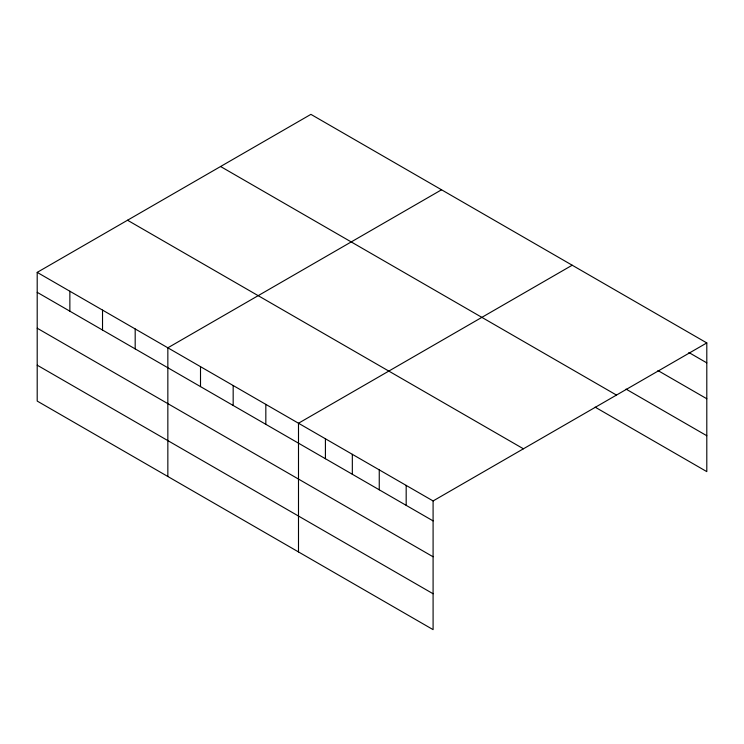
<?xml version="1.0" encoding="UTF-8"?>
<svg xmlns="http://www.w3.org/2000/svg" width="744" height="744" viewBox="0 0 744 744"><rect width="100%" height="100%" fill="white"/><g stroke="black" fill="none" stroke-linecap="round" stroke-linejoin="round"><path stroke-width="1.12" d="M433.092 556.782L433.092 500.945L37.2 272.378L37.2 401.072L433.092 629.638L433.092 556.782L37.2 328.216M595.126 407.145L706.8 471.622L706.8 342.928L310.908 114.362L37.2 272.378M441.545 189.785L167.846 347.811L167.846 476.504M572.192 265.217L298.493 423.234L298.493 551.927M433.092 500.945L706.8 342.928M688.851 352.507L706.8 362.877M657.947 370.549L706.8 398.756M626.039 389.103L706.8 435.733M220.577 166.507L616.478 395.073M127.522 220.233L523.423 448.799M37.2 292.327L433.092 520.893M37.2 365.183L433.092 593.759M406.178 485.404L406.178 505.353M379.254 469.864L379.254 489.812M352.331 454.324L352.331 474.263M325.416 438.774L325.416 458.723M265.831 404.383L265.831 424.322M233.17 385.522L233.17 405.471M200.508 366.662L200.508 386.61M135.185 328.95L135.185 348.899M102.523 310.09L102.523 330.038M69.862 291.239L69.862 311.187"/></g></svg>
